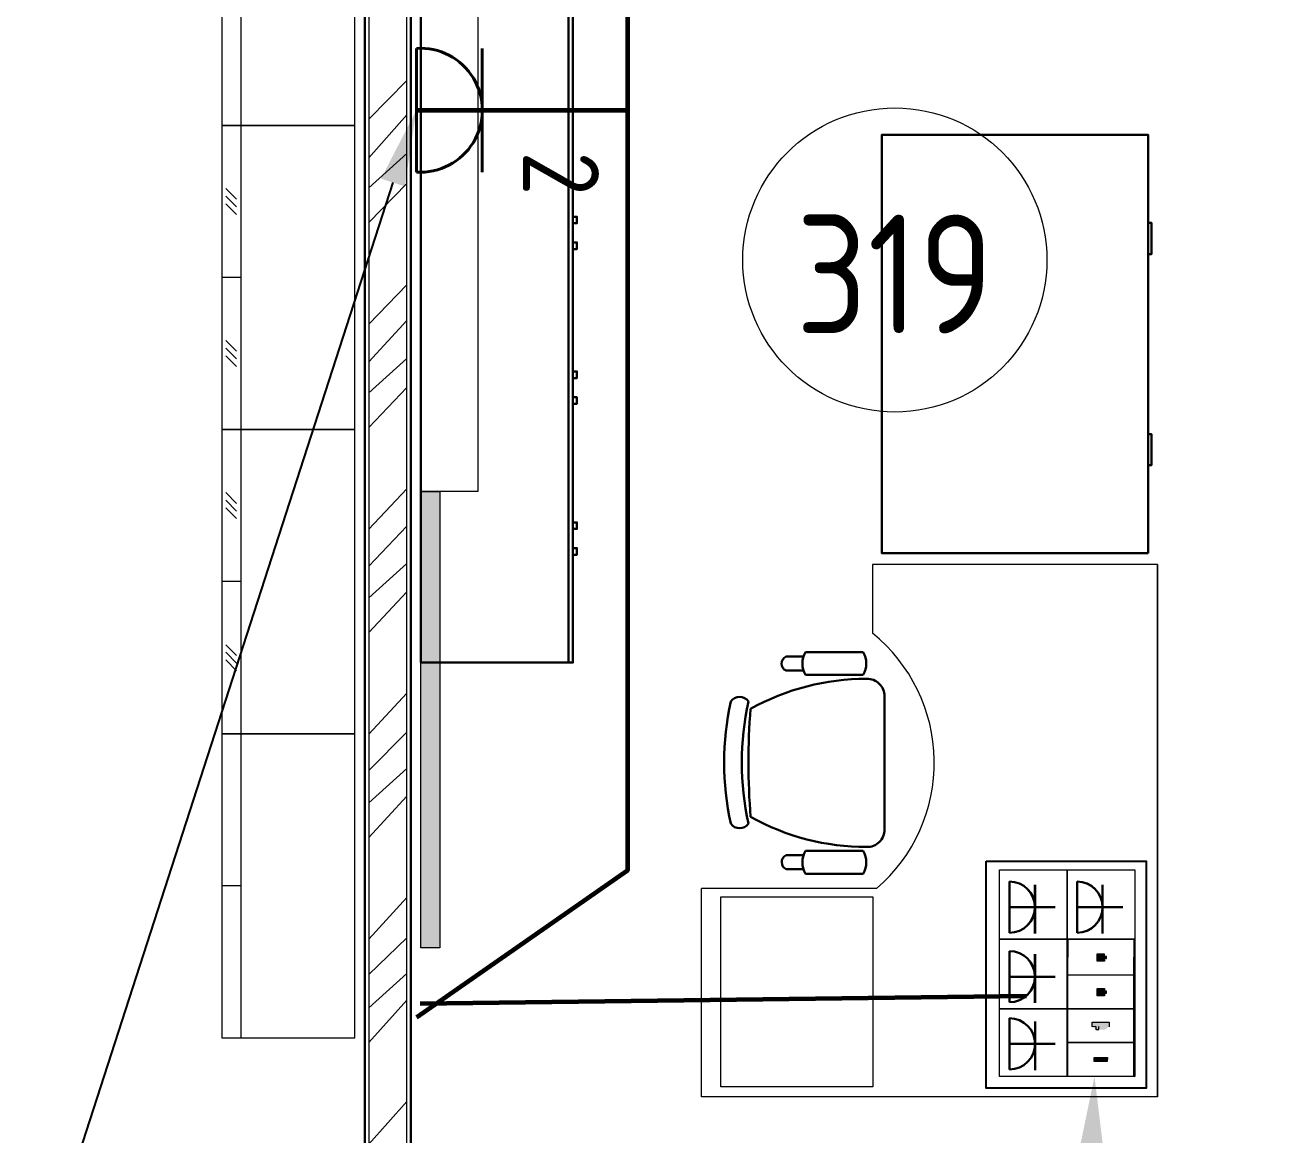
# Model space of a CAD drawing. Header units: millimetres. Extents: x -32 to 417638015, y -35 to 175284279.
# Drawn here: x 417154918 to 417158239, y 175234418 to 175237336 of the extents above; entities that cross this region are included whole.
import ezdxf
from ezdxf import colors
from ezdxf.entities.mleader import LeaderData, LeaderLine
from ezdxf.math import Vec2, Vec3

# ---------------------------------------------------------------- set-up
doc = ezdxf.new("R2010")
doc.units = ezdxf.units.MM
for name, color, linetype, lineweight in [('_ЭМ_В полу', 26, 'Кабель в трубе', 60), ('_ЭМ_гофра', 5, 'Continuous', 60), ('_ЭМ_ТХобщее_слой', 7, 'Continuous', 30), ('Аннотация', 7, 'Continuous', 18), ('Стены отделка', 7, 'Continuous', 30), ('Стены штриховка', 7, 'Continuous', 9), ('ТХ', 5, 'Continuous', 0), ('ШТРИХОВКА', 252, 'Continuous', 15), ('Электро', 250, 'Continuous', 25), ('ЭМ', 5, 'Continuous', 40), ('ЭОМ_Кабель Быт. розеток', 5, 'Continuous', 30), ('ЭОМ_Кабель для СУП', 150, 'Continuous', 9)]:
    doc.layers.add(name, color=color, linetype=linetype, lineweight=lineweight)
for name, color, linetype in [('_ЭМ_Надписи', 7, 'Continuous'), ('PDF _СС_розетки', 7, 'Continuous'), ('ВНУТРЯНКА', 1, 'Continuous'), ('ЭОМ_Лотки рабочие', 5, 'Continuous')]:
    doc.layers.add(name, color=color, linetype=linetype)
doc.layers.add('PDF _ЭОМ _розетки', color=7, linetype='Continuous', true_color=0xeb0000)
doc.layers.add('Линии', color=7, linetype='Continuous', lineweight=9, true_color=0x00a600)
doc.styles.add('ELine', font='txt.shx')
doc.styles.add('GOST Common', font='GOST_Common.ttf', dxfattribs={"width": 0.9, "height": 349.9999999999996})
doc.styles.add('ЭОМ', font='isocpeur.ttf', dxfattribs={"width": 0.85, "height": 250})
doc.linetypes.add('TRAY', pattern='A,12.119257,["_",ELine,S=4.5,R=90,X=0,Y=-1.555839],0.750382,["_",ELine,S=4.5,R=0,X=0,Y=-0.8058489999999999],1.314849,["_",ELine,S=4.5,R=0,X=0,Y=-0.8058489999999999],2.250029,["_",ELine,S=4.5,R=90,X=0,Y=-1.555839],13.565483', length=30)
doc.linetypes.add('Кабель в трубе', pattern='A,8,[133,ltypeshp.shx,S=1,R=0,X=10,Y=1.3],-3,[130,ltypeshp.shx,S=1.5,R=-45,X=-1.5,Y=0],8', length=19)

# ---------------------------------------------------------------- blocks, each defined once
blk = doc.blocks.new('ТХ 3 этаж')
at = {"lineweight": 0}
h = blk.add_hatch(color=8, dxfattribs=at)
h.dxf.hatch_style = 1
h.paths.add_polyline_path([(31577.73793012387, 4450.591227744997), (31627.73793012387, 4450.591227744997), (31627.73793012387, 3250.591227744997), (31577.73793012387, 3250.591227744997)])
at = {"color": 8, "linetype": 'Continuous'}
for p, q in [((31965.71043573524, 5450.591227744997), (31965.71043573524, 6900.591227744997)), ((31965.71043573524, 4000.591227744997), (31965.71043573524, 5450.591227744997)), ((32589.89026072746, 4028.513112635468), (32741.07118414235, 4028.512775705312)), ((32538.4837058972, 4016.498458344373), (32584.09475179933, 4016.477445279597)), ((32538.55774334152, 3979.750134012313), (32584.27055818526, 3979.757002605475)), ((32589.89012650689, 3968.288241466857), (32741.071049922, 3968.287904536701)), ((32797.33276705802, 3561.830309509183), (32797.33354744207, 3911.989606754272)), ((32538.55666092513, 3494.068612205214), (32584.26947574303, 3494.063863346237)), ((32589.88909518425, 3505.532599436701), (32741.07001859936, 3505.532262506546)), ((32538.48245968702, 3457.322611694108), (32584.09350568228, 3457.343421456288)), ((32589.88896095878, 3445.305404777755), (32741.06988437366, 3445.305067847599))]:
    blk.add_line(p, q, dxfattribs=at)
at = {"color": 8, "linetype": 'Continuous', "lineweight": 5}
for p, q in [((33515.73793013522, 4258.591227744182), (32765.73793013522, 4258.591227744182)), ((33515.73793012358, 4258.591227744182), (32765.73793012358, 4258.591227744182)), ((32765.73793012358, 4258.591227744182), (32765.73793012352, 4077.695549061929)), ((33515.73793013522, 4258.591227744182), (33515.73793012358, 2858.591227744182)), ((33515.73793012358, 2858.591227744182), (33515.73793012358, 4258.591227744182)), ((32315.73793012358, 2858.591227744182), (32315.73793012358, 3406.51180287957)), ((32776.71175767394, 3406.51180287957), (32315.73793012358, 3406.51180287957)), ((33515.73793012358, 2858.591227744182), (32315.73793012358, 2858.591227744182))]:
    blk.add_line(p, q, dxfattribs=at)
at = {"color": 8, "linetype": 'Continuous'}
for points in [[(31577.73793012387, 5450.591227744997), (31977.73793012387, 5450.591227744997), (31977.73793012387, 6900.591227744997), (31577.73793012387, 6900.591227744997)], [(31577.73793012387, 4000.591227744997), (31977.73793012387, 4000.591227744997), (31977.73793012387, 5450.591227744997), (31577.73793012387, 5450.591227744997)], [(33490.73793012358, 4288.591227744182), (33490.73793012358, 5388.591227744182), (32790.73793012358, 5388.591227744182), (32790.73793012358, 4288.591227744182)], [(31977.73793012387, 5173.524414987129), (31977.73793012387, 5156.1467451973), (31987.95936364977, 5156.1467451973), (31987.95936364977, 5173.524414987129)], [(31977.73793012387, 5105.845860772592), (31977.73793012387, 5088.468190982763), (31987.95936364977, 5088.468190982763), (31987.95936364977, 5105.845860772592)], [(31977.73793012387, 4766.501641026058), (31977.73793012387, 4749.123971236229), (31987.95936364977, 4749.123971236229), (31987.95936364977, 4766.501641026058)], [(31977.73793012387, 4698.823086811521), (31977.73793012387, 4681.445417021692), (31987.95936364977, 4681.445417021692), (31987.95936364977, 4698.823086811521)], [(31977.73793012387, 4369.612192154687), (31977.73793012387, 4352.234522364859), (31987.95936364977, 4352.234522364859), (31987.95936364977, 4369.612192154687)], [(31977.73793012387, 4301.93363794015), (31977.73793012387, 4284.555968150322), (31987.95936364977, 4284.555968150322), (31987.95936364977, 4301.93363794015)]]:
    blk.add_lwpolyline(points, close=True, dxfattribs=at)
at = {"color": 8, "linetype": 'Continuous', "lineweight": 5}
for points in [[(31727.73793012387, 6450.591227744997), (31727.73793012387, 4450.591227744997), (31577.73793012387, 4450.591227744997), (31577.73793012387, 6450.591227744997)], [(32366.99285073532, 2885.008936772647), (32366.99285073532, 3385.008936772647), (32766.99285073532, 3385.008936772647), (32766.99285073532, 2885.008936772647)]]:
    blk.add_lwpolyline(points, close=True, dxfattribs=at)
at = {"color": 8, "linetype": 'Continuous'}
for points in [[(33490.73793012358, 5075.315638815693), (33499.72765043762, 5075.315638815693), (33499.72765043762, 5157.136190514721), (33490.73793012358, 5157.136190514721)], [(33490.73793012358, 4601.866816672671), (33499.72765043762, 4601.866816672671), (33499.72765043762, 4520.046264973644), (33490.73793012358, 4520.046264973644)]]:
    blk.add_lwpolyline(points, dxfattribs=at)
at = {"color": 8, "lineweight": 0}
blk.add_lwpolyline([(31577.73793012387, 4450.591227744997), (31627.73793012387, 4450.591227744997), (31627.73793012387, 3250.591227744997), (31577.73793012387, 3250.591227744997), (31577.73793012387, 4450.591227744997)], dxfattribs=at)
at = {"color": 8, "linetype": 'Continuous', "lineweight": 5}
blk.add_arc((32491.35632044956, 3737.527836745547), 437.0347128431038, 310.763286193946, 51.11011432037915, dxfattribs=at)
at = {"color": 8, "linetype": 'Continuous'}
for centre, radius, start, end in [((32639.91006259978, 3998.400565574295), 58.38485265115694, 148.9510123063854, 211.0487723132728), ((32691.05124804945, 3998.400451598165), 58.38480618134818, 328.9509723048196, 31.04877231327284), ((32547.00274253552, 3998.140541707748), 20.23648610886201, 114.8954523110503, 245.3353723111037), ((32748.85913679321, 3333.512633380829), 624.4533800444575, 89.87797230832345, 119.1058923020242), ((32751.92185829027, 3912.58219801326), 45.41580305043151, 359.2518723108205, 92.18663730249264), ((33123.03307264377, 3737.62254381174), 747.5137961953549, 167.6019923050138, 192.3977723140678), ((32416.18672189288, 3882.270690492238), 28.12280751992465, 34.29007230332434, 145.7096423144107), ((33169.50288064437, 3737.622440246749), 747.513796195354, 167.6019923050138, 192.3977723140678), ((34201.33708540964, 3737.620140644198), 1761.918570076577, 175.3938223139809, 184.6546223109332), ((32748.86395541867, 4140.31679289724), 624.4633710530685, 240.9067723083457, 270.1214723106648), ((32416.18607715852, 3592.977547766059), 28.12327221800076, 214.2914723094528, 325.7082723040991), ((32751.920842911, 3561.235597174265), 45.41608186922893, 267.8134723070149, 0.7478723090622774), ((32547.07569756344, 3475.710695568589), 20.23648610886495, 114.8954523110503, 245.3353723111037), ((32639.9088970568, 3475.420052375295), 58.38480618133873, 148.9509823089283, 211.0487723132728), ((32691.05008250647, 3475.41993839934), 58.3848294162496, 328.9509723048196, 31.04877231327284)]:
    blk.add_arc(centre, radius, start, end, dxfattribs=at)
at = {"layer": 'ТХ', "color": 8}
for p, q in [((31103.73793012387, 6213.597766770748), (31103.73793012387, 5413.597766770748)), ((31103.73793012387, 5413.597766770748), (31103.73793012387, 4613.597766770748)), ((31103.73793012387, 5413.597766770748), (31103.73793012387, 5013.597766770748)), ((31064.59579450014, 5247.739902394533), (31092.88006574759, 5219.455631147022)), ((31064.59579450014, 5227.739902394533), (31092.88006574759, 5199.455631147022)), ((31064.59579450014, 5207.739902394533), (31092.88006574759, 5179.455631147022)), ((31103.73793012387, 5013.597766770748), (31053.73793012387, 5013.597766770748)), ((31064.59579450014, 4847.739902394533), (31092.88006574759, 4819.455631147022)), ((31064.59579450014, 4827.739902394533), (31092.88006574759, 4799.455631147022)), ((31064.59579450014, 4807.739902394533), (31092.88006574759, 4779.455631147022)), ((31103.73793012387, 4613.597766770748), (31103.73793012387, 3813.597766770748)), ((31103.73793012387, 4613.597766770748), (31103.73793012387, 4213.597766770748)), ((31064.59579450014, 4447.739902394533), (31092.88006574759, 4419.455631147022)), ((31064.59579450014, 4427.739902394533), (31092.88006574759, 4399.455631147022)), ((31064.59579450014, 4407.739902394533), (31092.88006574759, 4379.455631147022)), ((31103.73793012387, 4213.597766770748), (31053.73793012387, 4213.597766770748)), ((31064.59579450014, 4047.739902394533), (31092.88006574759, 4019.455631147022)), ((31064.59579450014, 4027.739902394533), (31092.88006574759, 3999.455631147022)), ((31064.59579450014, 4007.739902394533), (31092.88006574759, 3979.455631147022)), ((31103.73793012387, 3813.597766770748), (31103.73793012387, 3013.597766770748)), ((31103.73793012387, 3413.597766770748), (31053.73793012387, 3413.597766770748))]:
    blk.add_line(p, q, dxfattribs=at)
for points in [[(31403.73793012387, 5413.597766770748), (31403.73793012387, 6213.597766770748), (31053.73793012387, 6213.597766770748), (31053.73793012387, 5413.597766770748)], [(31403.73793012387, 4613.597766770748), (31403.73793012387, 5413.597766770748), (31053.73793012387, 5413.597766770748), (31053.73793012387, 4613.597766770748)], [(31403.73793012387, 3813.597766770748), (31403.73793012387, 4613.597766770748), (31053.73793012387, 4613.597766770748), (31053.73793012387, 3813.597766770748)], [(31403.73793012387, 3013.597766770748), (31403.73793012387, 3813.597766770748), (31053.73793012387, 3813.597766770748), (31053.73793012387, 3013.597766770748)]]:
    blk.add_lwpolyline(points, close=True, dxfattribs=at)
blk = doc.blocks.new('План 3 этажа')
at = {"layer": 'Стены штриховка'}
h = blk.add_hatch(dxfattribs=at)
h.set_pattern_fill('ANSI34', color=8, scale=20)
h.set_pattern_definition([(45, (507.3426762534655, 158.9018102923892), (-269.4076836320746, 269.4076836320746), []), (45, (597.1452762534609, 158.9018102923892), (-269.4076836320746, 269.4076836320746), []), (45, (686.9478762534563, 158.9018102923892), (-269.4076836320746, 269.4076836320746), []), (45, (776.7506762534613, 158.9018102923892), (-269.4076836320746, 269.4076836320746), [])])
h.paths.add_polyline_path([(24529.84267625347, 2557.133406092879), (24529.84267625347, 8467.139945119492), (24429.84267625347, 8467.139945119492), (24429.84267625347, 2557.133406092879)])
at = {"layer": 'Линии', "color": 8}
blk.add_circle((25813.66145576183, 5178.188252530468), 400, dxfattribs=at)
at = {"layer": 'Стены отделка', "color": 8, "lineweight": 9}
for p, q in [((24417.84267625347, 8457.139945119481), (24417.84267625347, 2557.133406092883)), ((24429.84267625347, 8467.139945119477), (24429.84267625347, 2557.133406092883)), ((24529.84267625347, 2557.133406092883), (24529.84267625347, 8467.139945119477)), ((24541.84267625347, 2769.133406092918), (24541.84267625347, 8032.544138378135))]:
    blk.add_line(p, q, dxfattribs=at)
at = {"layer": 'Стены штриховка', "color": 8}
for p, q in [((24419.84267625347, 8447.139945119481), (24419.8426762537, 2557.133406092883)), ((24539.84267625347, 2767.133406092918), (24539.84267625347, 8038.544138378134))]:
    blk.add_line(p, q, dxfattribs=at)
at = {"layer": 'ЭОМ_Лотки рабочие'}
blk.add_blockref('ТХ 3 этаж', (-7010.895253870607, 118.5421783487909), dxfattribs=at)
at = {"layer": 'Аннотация', "color": 8, "lineweight": 9, "insert": (25813.66145576183, 5141.24013227172), "char_height": 312.5000000000001, "width": 520.2111192702771, "attachment_point": 5, "line_spacing_factor": 1.022765581104984, "style": 'GOST Common'}
blk.add_mtext('319', dxfattribs=at)
blk = doc.blocks.new('_ЭМ_ТХ2_3 этаж_нов')
at = {"lineweight": 0}
h = blk.add_hatch(color=8, dxfattribs=at)
h.dxf.hatch_style = 1
h.paths.add_polyline_path([(30559.93464696157, 4415.231595801772), (30609.93464696157, 4415.231595801772), (30609.93464696157, 3215.231595801772), (30559.93464696157, 3215.231595801772)])
at = {"color": 8, "linetype": 'Continuous'}
for p, q in [((30947.90715257294, 5415.231595801772), (30947.90715257294, 6865.231595801772)), ((30947.90715257294, 3965.231595801772), (30947.90715257294, 5415.231595801772)), ((31572.08697756517, 3993.153480692243), (31723.26790098004, 3993.153143762087)), ((31520.6804227349, 3981.138826401148), (31566.29146863704, 3981.117813336372)), ((31520.75446017921, 3944.390502069087), (31566.46727502296, 3944.397370662249)), ((31572.08684334458, 3932.928609523631), (31723.2677667597, 3932.928272593475)), ((31779.52948389572, 3526.470677565958), (31779.53026427977, 3876.629974811047)), ((31520.75337776282, 3458.708980261988), (31566.46619258073, 3458.704231403011)), ((31572.08581202195, 3470.172967493476), (31723.26673543706, 3470.17263056332)), ((31520.67917652472, 3421.962979750882), (31566.29022251998, 3421.983789513062)), ((31572.08567779648, 3409.94577283453), (31723.26660121136, 3409.945435904374))]:
    blk.add_line(p, q, dxfattribs=at)
at = {"color": 8, "linetype": 'Continuous', "lineweight": 5}
for p, q in [((32497.93464697292, 4223.231595800957), (31747.93464697292, 4223.231595800957)), ((32497.93464696128, 4223.231595800957), (31747.93464696128, 4223.231595800957)), ((31747.93464696128, 4223.231595800957), (31747.93464696122, 4042.335917118704)), ((32497.93464697292, 4223.231595800957), (32497.93464696128, 2823.231595800957)), ((32497.93464696128, 2823.231595800957), (32497.93464696128, 4223.231595800957)), ((31297.93464696128, 2823.231595800956), (31297.93464696128, 3371.152170936344)), ((31758.90847451165, 3371.152170936344), (31297.93464696128, 3371.152170936344)), ((32497.93464696128, 2823.231595800957), (31297.93464696128, 2823.231595800956))]:
    blk.add_line(p, q, dxfattribs=at)
at = {"color": 8, "linetype": 'Continuous'}
for points in [[(30559.93464696157, 5415.231595801772), (30959.93464696157, 5415.231595801772), (30959.93464696157, 6865.231595801772), (30559.93464696157, 6865.231595801772)], [(30559.93464696157, 3965.231595801772), (30959.93464696157, 3965.231595801772), (30959.93464696157, 5415.231595801772), (30559.93464696157, 5415.231595801772)], [(32472.93464696128, 4253.231595800957), (32472.93464696128, 5353.231595800957), (31772.93464696128, 5353.231595800957), (31772.93464696128, 4253.231595800957)], [(30959.93464696157, 5138.164783043903), (30959.93464696157, 5120.787113254075), (30970.15608048748, 5120.787113254075), (30970.15608048748, 5138.164783043903)], [(30959.93464696157, 5070.486228829366), (30959.93464696157, 5053.108559039538), (30970.15608048748, 5053.108559039538), (30970.15608048748, 5070.486228829366)], [(30959.93464696157, 4731.142009082832), (30959.93464696157, 4713.764339293004), (30970.15608048748, 4713.764339293004), (30970.15608048748, 4731.142009082832)], [(30959.93464696157, 4663.463454868295), (30959.93464696157, 4646.085785078467), (30970.15608048748, 4646.085785078467), (30970.15608048748, 4663.463454868295)], [(30959.93464696157, 4334.252560211462), (30959.93464696157, 4316.874890421634), (30970.15608048748, 4316.874890421634), (30970.15608048748, 4334.252560211462)], [(30959.93464696157, 4266.574005996925), (30959.93464696157, 4249.196336207096), (30970.15608048748, 4249.196336207096), (30970.15608048748, 4266.574005996925)]]:
    blk.add_lwpolyline(points, close=True, dxfattribs=at)
at = {"color": 8, "linetype": 'Continuous', "lineweight": 5}
for points in [[(30709.93464696156, 6415.231595801772), (30709.93464696156, 4415.231595801772), (30559.93464696157, 4415.231595801772), (30559.93464696157, 6415.231595801772)], [(31349.18956757302, 2849.649304829421), (31349.18956757302, 3349.649304829421), (31749.18956757302, 3349.649304829421), (31749.18956757302, 2849.649304829421)]]:
    blk.add_lwpolyline(points, close=True, dxfattribs=at)
at = {"color": 8, "linetype": 'Continuous'}
for points in [[(32472.93464696128, 5039.956006872468), (32481.92436727532, 5039.956006872468), (32481.92436727532, 5121.776558571495), (32472.93464696128, 5121.776558571495)], [(32472.93464696128, 4566.507184729446), (32481.92436727532, 4566.507184729446), (32481.92436727532, 4484.686633030418), (32472.93464696128, 4484.686633030418)]]:
    blk.add_lwpolyline(points, dxfattribs=at)
at = {"color": 8, "lineweight": 0}
blk.add_lwpolyline([(30559.93464696157, 4415.231595801772), (30609.93464696157, 4415.231595801772), (30609.93464696157, 3215.231595801772), (30559.93464696157, 3215.231595801772), (30559.93464696157, 4415.231595801772)], dxfattribs=at)
at = {"color": 8, "linetype": 'Continuous', "lineweight": 5}
blk.add_arc((31473.55303728727, 3702.168204802321), 437.0347128431038, 310.7632861938923, 51.11011431969346, dxfattribs=at)
at = {"color": 8, "linetype": 'Continuous'}
for centre, radius, start, end in [((31622.10677943749, 3963.040933631069), 58.38485265115694, 148.9510123067931, 211.0487723124733), ((31673.24796488715, 3963.04081965494), 58.38480618134818, 328.950972304497, 31.04877231247335), ((31529.19945937322, 3962.780909764522), 20.23648610886201, 114.8954523100689, 245.3353723118631), ((31731.0558536309, 3298.153001437604), 624.4533800444575, 89.87797230832494, 119.105892302794), ((31734.11857512798, 3877.222566070035), 45.41580305043151, 359.2518723108124, 92.18663730255528), ((32105.22978948147, 3702.262911868514), 747.5137961953549, 167.6019923050585, 192.397772314023), ((31398.38343873058, 3846.911058549013), 28.12280751992465, 34.29007230299357, 145.7096423144107), ((32151.69959748208, 3702.262808303523), 747.513796195354, 167.6019923050585, 192.397772314023), ((33183.53380224734, 3702.260508700973), 1761.918570076577, 175.3938223140479, 184.6546223108825), ((31731.06067225637, 4104.957160954014), 624.4633710530685, 240.9067723080416, 270.1214723106643), ((31398.38279399622, 3557.617915822833), 28.12327221800076, 214.2914723102375, 325.7082723052362), ((31734.11755974871, 3525.87596523104), 45.41608186922893, 267.8134723070746, 0.747872309064998), ((31529.27241440115, 3440.351063625363), 20.23648610886495, 114.8954523100689, 245.3353723118631), ((31622.10561389449, 3440.06042043207), 58.38480618133873, 148.9509823089283, 211.0487723124733), ((31673.24679934416, 3440.060306456115), 58.3848294162496, 328.950972304497, 31.04877231247335)]:
    blk.add_arc(centre, radius, start, end, dxfattribs=at)
at = {"layer": 'ТХ', "color": 8}
for p, q in [((30085.93464696157, 6178.238134827494), (30085.93464696157, 5378.238134827494)), ((30085.93464696157, 5378.238134827552), (30085.93464696157, 4578.238134827552)), ((30085.93464696157, 5378.238134827552), (30085.93464696157, 4978.238134827552)), ((30046.79251133784, 5212.380270451283), (30075.0767825853, 5184.095999203821)), ((30046.79251133784, 5192.380270451283), (30075.0767825853, 5164.095999203821)), ((30046.79251133784, 5172.380270451283), (30075.0767825853, 5144.095999203821)), ((30085.93464696157, 4978.238134827552), (30035.93464696157, 4978.238134827552)), ((30046.79251133784, 4812.380270451283), (30075.0767825853, 4784.095999203821)), ((30046.79251133784, 4792.380270451283), (30075.0767825853, 4764.095999203821)), ((30046.79251133784, 4772.380270451283), (30075.0767825853, 4744.095999203821)), ((30085.93464696157, 4578.238134827552), (30085.93464696157, 3778.238134827552)), ((30085.93464696157, 4578.238134827552), (30085.93464696157, 4178.238134827552)), ((30046.79251133784, 4412.380270451283), (30075.0767825853, 4384.095999203821)), ((30046.79251133784, 4392.380270451283), (30075.0767825853, 4364.095999203821)), ((30046.79251133784, 4372.380270451283), (30075.0767825853, 4344.095999203821)), ((30085.93464696157, 4178.238134827552), (30035.93464696157, 4178.238134827552)), ((30046.79251133784, 4012.380270451283), (30075.0767825853, 3984.095999203821)), ((30046.79251133784, 3992.380270451283), (30075.0767825853, 3964.095999203821)), ((30046.79251133784, 3972.380270451283), (30075.0767825853, 3944.095999203821)), ((30085.93464696157, 3778.238134827552), (30085.93464696157, 2978.238134827552)), ((30085.93464696157, 3378.238134827552), (30035.93464696157, 3378.238134827552))]:
    blk.add_line(p, q, dxfattribs=at)
for points in [[(30385.93464696157, 5378.238134827494), (30385.93464696157, 6178.238134827494), (30035.93464696157, 6178.238134827494), (30035.93464696157, 5378.238134827494)], [(30385.93464696157, 4578.238134827552), (30385.93464696157, 5378.238134827552), (30035.93464696157, 5378.238134827552), (30035.93464696157, 4578.238134827552)], [(30385.93464696157, 3778.238134827552), (30385.93464696157, 4578.238134827552), (30035.93464696157, 4578.238134827552), (30035.93464696157, 3778.238134827552)], [(30385.93464696157, 2978.238134827552), (30385.93464696157, 3778.238134827552), (30035.93464696157, 3778.238134827552), (30035.93464696157, 2978.238134827552)]]:
    blk.add_lwpolyline(points, close=True, dxfattribs=at)
blk = doc.blocks.new('розетк для люка')
at = {"layer": 'ВНУТРЯНКА', "color": 5, "lineweight": 30, "ltscale": 100, "transparency": 33554687}
blk.add_line((-67.11747854948044, -58.844417036511), (-67.11747854948044, 69.0245871595107), dxfattribs=at)
at = {"layer": 'Электро', "color": 5, "lineweight": 30, "transparency": 33554687}
for p, q in [((0, 67.26808135141619), (0, -67.26808135141619)), ((0, 0.0003593091387301683), (-120.061785097234, 0.0003593091387301683))]:
    blk.add_line(p, q, dxfattribs=at)
blk.add_ellipse((0.1495329299941659, 0), major_axis=(47.56583400309081, 47.56583400309035), ratio=0.9999999999999749, start_param=0.7876211000824064, end_param=3.924767880302308, dxfattribs=at)
blk = doc.blocks.new('Люк на 6 мест')
h = blk.add_hatch(color=256)
h.dxf.hatch_style = 1
h.paths.add_polyline_path([(-284.6164134591818, 515.7474190315988), (-284.5652974923141, 526.8375173213717), (-319.1556172966957, 526.9969494201068), (-319.2067332635634, 515.906851130334)])
h = blk.add_hatch(color=256)
h.dxf.hatch_style = 1
h.paths.add_polyline_path([(-323.7025677859856, 435.0548833542289), (-323.7022941317482, 435.1142552340189), (-313.005850428257, 442.7868896221062), (-289.0984504525622, 442.7241952550849), (-279.4343289099706, 434.9577158932825), (-279.4340552561989, 435.0170877726068), (-279.3240828458293, 422.808255480255), (-323.5925953751503, 422.8460510616442)])
h = blk.add_hatch(color=256)
h.dxf.hatch_style = 1
h.paths.add_polyline_path([(-311.7315014389605, 334.8334641364127), (-311.7421021068731, 341.7084559640571), (-317.2420955689886, 341.6999754296339), (-317.2505761034117, 347.1999688908181), (-311.750582641529, 347.2084494252413), (-311.7611833096744, 354.0834412533513), (-292.5112061932014, 354.1131231245308), (-292.4815243222547, 334.8631460071265)])
h = blk.add_hatch(color=256)
h.dxf.hatch_style = 1
h.paths.add_polyline_path([(-311.2660800683661, 243.1889807875316), (-311.2766807362786, 250.063972615176), (-316.7766741983942, 250.0554920807529), (-316.7851547328173, 255.5554855419371), (-311.2851612709346, 255.5639660763602), (-311.29576193908, 262.4389579044703), (-292.0457848226069, 262.4686397756498), (-292.0161029516603, 243.2186626582454)])
for p, q in [((-323.7025677855199, 435.0548833542289), (-323.7022941317482, 435.1142552340189)), ((-323.5925953751503, 422.8460510616442), (-323.7025677855199, 435.0548833542289)), ((-289.0984504525622, 442.7241952550849), (-296.8204412725827, 442.7122885844456)), ((-296.8204412725827, 442.7122885844456), (-296.8085346021762, 434.9902977641923)), ((-289.0865437821558, 435.0022044345988), (-289.0984504525622, 442.7241952550849)), ((-289.0865437821558, 435.0022044345988), (-279.4340552561989, 435.0170877726068)), ((-279.4340552561989, 435.0170877726068), (-279.3240828458293, 422.808255480255)), ((-279.3240828458293, 422.808255480255), (-323.5925953751503, 422.8460510616442))]:
    blk.add_line(p, q)
for points in [[(-215.4657629050489, 477.0801654207753), (-388.3062678503629, 476.7635674309568), (-388.3062678503629, 565.6642030309304), (-215.4657629050489, 565.9808010207489)], [(-284.5652974918485, 526.8375173213717), (-284.6164134587161, 515.7474190315988), (-319.2067332635634, 515.906851130334), (-319.1556172966957, 526.9969494201068)], [(-215.4657629050489, 388.1795298208017), (-388.3062678503629, 387.8629318309831), (-388.3062678503629, 476.7635674309568), (-215.4657629050489, 477.0801654207753)], [(-215.4657629050489, 299.2788942208281), (-388.3062678503629, 298.9622962310095), (-388.3062678503629, 387.8629318309831), (-215.4657629050489, 388.1795298208017)], [(-215.8419085670903, 205.4565212957386), (-388.6824135124043, 205.1399233059201), (-388.3062678503629, 298.9631910803387), (-215.4657629050489, 299.2797890701572)]]:
    blk.add_lwpolyline(points, close=True)
for points in [[(-311.750582641529, 347.2084494252413), (-317.2505761034117, 347.1999688908181), (-317.2420955689886, 341.6999754296339), (-311.7421021068731, 341.7084559640571)], [(-311.750582641529, 347.2084494252413), (-311.7611833096744, 354.0834412533513), (-292.5112061932014, 354.1131231245308)], [(-292.5112061932014, 354.1131231245308), (-292.4815243222547, 334.8631460071265), (-311.7315014389605, 334.8334641364127), (-311.7421021068731, 341.7084559640571)], [(-311.2851612709346, 255.5639660763602), (-316.7851547328173, 255.5554855419371), (-316.7766741983942, 250.0554920807529), (-311.2766807362786, 250.063972615176)], [(-311.2851612709346, 255.5639660763602), (-311.29576193908, 262.4389579044703), (-292.0457848226069, 262.4686397756498)], [(-292.0457848226069, 262.4686397756498), (-292.0161029516603, 243.2186626582454), (-311.2660800683661, 243.1889807875316), (-311.2766807362786, 250.063972615176)]]:
    blk.add_lwpolyline(points)
at = {"layer": 'PDF _СС_розетки', "linetype": 'Continuous', "lineweight": 20, "transparency": 33554687}
for points in [[(-391.1627966398373, 565.9808010207489), (-213.3615254396573, 565.9808010207489), (-213.3615254396573, 388.1795298208017), (-391.1627966398373, 388.1795298208017)], [(-391.1627966398373, 388.1795298208017), (-213.3615254396573, 388.1795298208017), (-213.3615254396573, 205.2982223008294), (-391.1627966398373, 205.2982223008294)], [(-391.1627966398373, 388.1795298208017), (-213.3615254396573, 388.1795298208017), (-213.3615254396573, 205.2982223008294), (-391.1627966398373, 205.2982223008294)], [(-391.1627966398373, 205.2982223008294), (-213.3615254396573, 205.2982223008294), (-213.3615254396573, 22.41691478085704), (-391.1627966398373, 22.41691478085704)]]:
    blk.add_lwpolyline(points, close=True, dxfattribs=at)
at = {"layer": 'PDF _ЭОМ _розетки', "color": 3, "linetype": 'Continuous', "lineweight": 25, "transparency": 33554687}
blk.add_lwpolyline([(0, 0), (-421.6430145595223, 0), (-421.6430145595223, 596.4610189408995), (0, 596.4610189408995)], close=True, dxfattribs=at)
at = {"layer": 'PDF _ЭОМ _розетки', "color": 7, "linetype": 'Continuous', "lineweight": 20, "transparency": 33554687}
for points in [[(-35.56025423947722, 388.1795298208017), (-213.3615254396573, 388.1795298208017), (-213.3615254396573, 565.9808010207489), (-35.56025423947722, 565.9808010207489)], [(-35.56025423947722, 205.2982223008294), (-213.3615254396573, 205.2982223008294), (-213.3615254396573, 388.1795298208017), (-35.56025423947722, 388.1795298208017)], [(-35.56025423947722, 22.41691478085704), (-213.3615254396573, 22.41691478085704), (-213.3615254396573, 205.2982223008294), (-35.56025423947722, 205.2982223008294)]]:
    blk.add_lwpolyline(points, close=True, dxfattribs=at)
at = {"layer": 'ВНУТРЯНКА', "color": 5, "lineweight": 30, "ltscale": 100, "transparency": 33554687}
for p, q in [((-128.9823544034734, 244.7195189581253), (-128.9823544034734, 372.5885231543798)), ((-128.8328214734793, 244.7195189581253), (-128.8328214734793, 372.588523154147)), ((-306.7836256036535, 61.83821143815294), (-306.7836256036535, 189.7072156344075)), ((-306.6340926736593, 61.83821143815294), (-306.6340926736593, 189.7072156341746)), ((-128.8328214734793, 61.83821143815294), (-128.8328214734793, 189.7072156341746))]:
    blk.add_line(p, q, dxfattribs=at)
at = {"layer": 'ВНУТРЯНКА', "color": 1, "lineweight": 30, "ltscale": 100, "transparency": 33554687}
blk.add_line((-128.9823544034734, 61.83821143815294), (-128.9823544034734, 189.7072156344075), dxfattribs=at)
at = {"layer": 'Электро', "color": 5, "lineweight": 30, "transparency": 33554687}
for p, q in [((-61.864875853993, 370.8320173460525), (-61.864875853993, 236.2958546432201)), ((-61.71534292399883, 370.8320173460525), (-61.71534292399883, 236.2958546432201)), ((-61.864875853993, 303.564295303775), (-181.9266609512269, 303.564295303775)), ((-61.71534292399883, 303.564295303775), (-181.7771280212328, 303.564295303775)), ((-239.5166141241789, 187.9507098260801), (-239.5166141241789, 53.41454712324776)), ((-61.71534292399883, 187.9507098260801), (-61.71534292399883, 53.41454712324776)), ((-239.6661470541731, 120.6829877838027), (-359.727932151407, 120.6829877838027)), ((-239.5166141241789, 120.6829877838027), (-359.5783992214128, 120.6829877838027)), ((-61.71534292399883, 120.6829877838027), (-181.7771280212328, 120.6829877838027))]:
    blk.add_line(p, q, dxfattribs=at)
at = {"layer": 'Электро', "color": 1, "lineweight": 30, "transparency": 33554687}
for p, q in [((-239.6661470541731, 187.9507098260801), (-239.6661470541731, 53.41454712324776)), ((-61.864875853993, 187.9507098260801), (-61.864875853993, 53.41454712324776)), ((-61.864875853993, 120.6829877838027), (-181.9266609512269, 120.6829877838027))]:
    blk.add_line(p, q, dxfattribs=at)
at = {"layer": 'Электро', "color": 5, "lineweight": 30, "transparency": 33554687}
for centre in [(-61.71534292399883, 303.5639359946363), (-61.56580999400467, 303.5639359946363), (-239.5166141241789, 120.6826284746639), (-239.3670811941847, 120.6826284746639), (-61.56580999400467, 120.6826284746639)]:
    blk.add_ellipse(centre, major_axis=(47.56583400309081, 47.56583400309035), ratio=0.9999999999999749, start_param=0.7876211000824064, end_param=3.924767880302308, dxfattribs=at)
at = {"layer": 'Электро', "color": 1, "lineweight": 30, "transparency": 33554687}
blk.add_ellipse((-61.71534292399883, 120.6826284746639), major_axis=(47.56583400309081, 47.56583400309035), ratio=0.9999999999999749, start_param=0.7876211000824064, end_param=3.924767880302308, dxfattribs=at)
at = {"color": 5, "linetype": 'TRAY', "lineweight": 53, "transparency": 33554687}
blk.add_blockref('розетк для люка', (-61.864875853993, 480.2570590768009), dxfattribs=at)
blk = doc.blocks.new('2м розетка IP20')
at = {"layer": 'ЭМ', "color": 5}
for p, q in [((-494124.5288989447, -357092.425935962), (-494124.5288989448, -356766.4727110532)), ((-494287.2610558264, -356918.8899185207), (-493961.7967420437, -356918.8899185208)), ((-494287.2610558359, -357092.4259359619), (-493961.7967420536, -357092.425935962))]:
    blk.add_line(p, q, dxfattribs=at)
blk.add_arc((-494124.5288989448, -357081.9583842801), 163.0684657580474, 356.3195877733476, 183.6804122266523, dxfattribs=at)
at = {"layer": 'ЭОМ_Кабель Быт. розеток', "color": 7, "insert": (-494016.0561024608, -356612.1914261652), "char_height": 200, "attachment_point": 1, "style": 'ЭОМ'}
blk.add_mtext_dynamic_manual_height_columns('2', width=91.25622940808535, gutter_width=1250, heights=[0], dxfattribs=at)

msp = doc.modelspace()

# ---------------------------------------------------------------- linework, layer by layer
at = {"layer": '_ЭМ_В полу', "ltscale": 25}
msp.add_lwpolyline([(417157551.6262705, 175234782.7969545), (417155956.4266139, 175234762.2146724)], dxfattribs=at)
at = {"layer": '_ЭМ_гофра', "linetype": 'ByBlock'}
for points in [[(417163489.7259248, 175239985.8030959), (417163489.7259248, 175239342.3608804), (417156502.3344749, 175239342.3608804), (417156502.3344749, 175235112.9321193), (417155946.4266139, 175234726.2783365)], [(417155946.4266139, 175237112.8968484), (417156502.3344749, 175237112.8968484)]]:
    msp.add_lwpolyline(points, dxfattribs=at)

# ---------------------------------------------------------------- block references
at = {"layer": '_ЭМ_ТХобщее_слой', "lineweight": 50}
msp.add_blockref('_ЭМ_ТХ2_3 этаж_нов', (417125398.491967, 175231694.5649611), dxfattribs=at)
at = {"layer": 'ШТРИХОВКА'}
msp.add_blockref('План 3 этажа', (417131391.5839376, 175231540.6631508), dxfattribs=at)
at = {"layer": 'ЭОМ_Кабель Быт. розеток', "rotation": 270}
msp.add_blockref('2м розетка IP20', (417513038.8525499, 174742988.3679494), dxfattribs=at)
at = {"layer": 'ЭОМ_Кабель для СУП', "color": 217, "linetype": 'ByBlock', "lineweight": 40, "true_color": 0x93278f, "transparency": 33554687, "rotation": 180}
msp.add_blockref('Люк на 6 мест', (417157445.0625523, 175235137.3082429), dxfattribs=at)

# ---------------------------------------------------------------- leaders
at = {"layer": '_ЭМ_Надписи', "color": 7, "ltscale": 5}
ml = msp.add_multileader_mtext('Standard', dxfattribs=at)
ml.set_content('{\\fGOST Common|b0|i0|c204|p34;\\W0.9;\\C256;3ЩРС-2\\fISOCPEUR|b0|i0|c204|p34;\\W0.85; Гр.7\\Ph=2.0м\\P\\W1;\\C0;Итер. у-во}', color=1, style='ЭОМ')
ml.set_leader_properties()
ml.build(insert=Vec2(0, 0))
ml.multileader.update_dxf_attribs({"text_left_attachment_type": 6, "text_right_attachment_type": 6, "dogleg_length": 0, "arrow_head_size": 200})
ctx = ml.context
ctx.base_point, ctx.char_height, ctx.arrow_head_size, ctx.landing_gap_size, ctx.plane_origin = Vec3(417152926.8319181, 175232884.3939501), 250, 200, 0, Vec3(417144761.1658435, 175244329.1882364)
ctx.left_attachment, ctx.right_attachment = 6, 6
notes = []
notes.append((ctx, [(1, (1, 1, 0), (417154578.0819181, 175232884.3939501), (-1, 0), 0, [(0, [(417155946.4266139, 175237112.8968484)], 0, [])])]))
ctx.mtext.insert, ctx.mtext.width, ctx.mtext.defined_height, ctx.mtext.flow_direction = Vec3(417152926.8319181, 175233209.3939501), 2879.262652535923, 1412.549695420081, 5
ml = msp.add_multileader_mtext('Standard', dxfattribs=at)
ml.set_content('{\\fGOST Common|b0|i0|c0|p34;\\W0.9;\\C256;3\\fGOST Common|b0|i0|c204|p34;ЩРС\\fGOST Common|b0|i0|c0|p34;-2\\fISOCPEUR|b0|i0|c204|p34;\\W0.85; Гр.7\\P\\W1;\\C0;Раб.место учителя, ноутбук}', color=1, style='ЭОМ')
ml.set_leader_properties()
ml.build(insert=Vec2(0, 0))
ml.multileader.update_dxf_attribs({"text_left_attachment_type": 6, "text_right_attachment_type": 6, "dogleg_length": 0, "arrow_head_size": 200})
ctx = ml.context
ctx.base_point, ctx.char_height, ctx.arrow_head_size, ctx.landing_gap_size, ctx.plane_origin = Vec3(417155943.3653511, 175231266.7503244, -64.26463315267222), 250, 200, 0, Vec3(417135127.9986448, 175243291.6889212, -64.26463315267222)
ctx.left_attachment, ctx.right_attachment = 6, 6
notes.append((ctx, [(1, (1, 1, 0), (417157594.6153511, 175231266.7503244, -64.26463315267222), (-1, 0), 0, [(0, [(417157730.4347892, 175234571.3274419, -64.26463315267222)], 0, [])])]))
ctx.mtext.insert, ctx.mtext.width, ctx.mtext.defined_height, ctx.mtext.flow_direction = Vec3(417155943.3653511, 175231591.7503244, -64.26463315267222), 2073.809115969734, 545.6159617257083, 5
for ctx, leaders in notes:
    for number, flags, end, landing, length, lines in leaders:
        leader = LeaderData()
        leader.index, (leader.has_last_leader_line, leader.has_dogleg_vector, leader.attachment_direction) = number, flags
        leader.last_leader_point, leader.dogleg_vector, leader.dogleg_length = Vec3(end), Vec3(landing), length
        for number, points, colour, breaks in lines:
            line = LeaderLine()
            line.index, line.vertices, line.color, line.breaks = number, Vec3.list(points), colors.encode_raw_color(colour), breaks
            leader.lines.append(line)
        ctx.leaders.append(leader)

doc.saveas('drawing.dxf')
